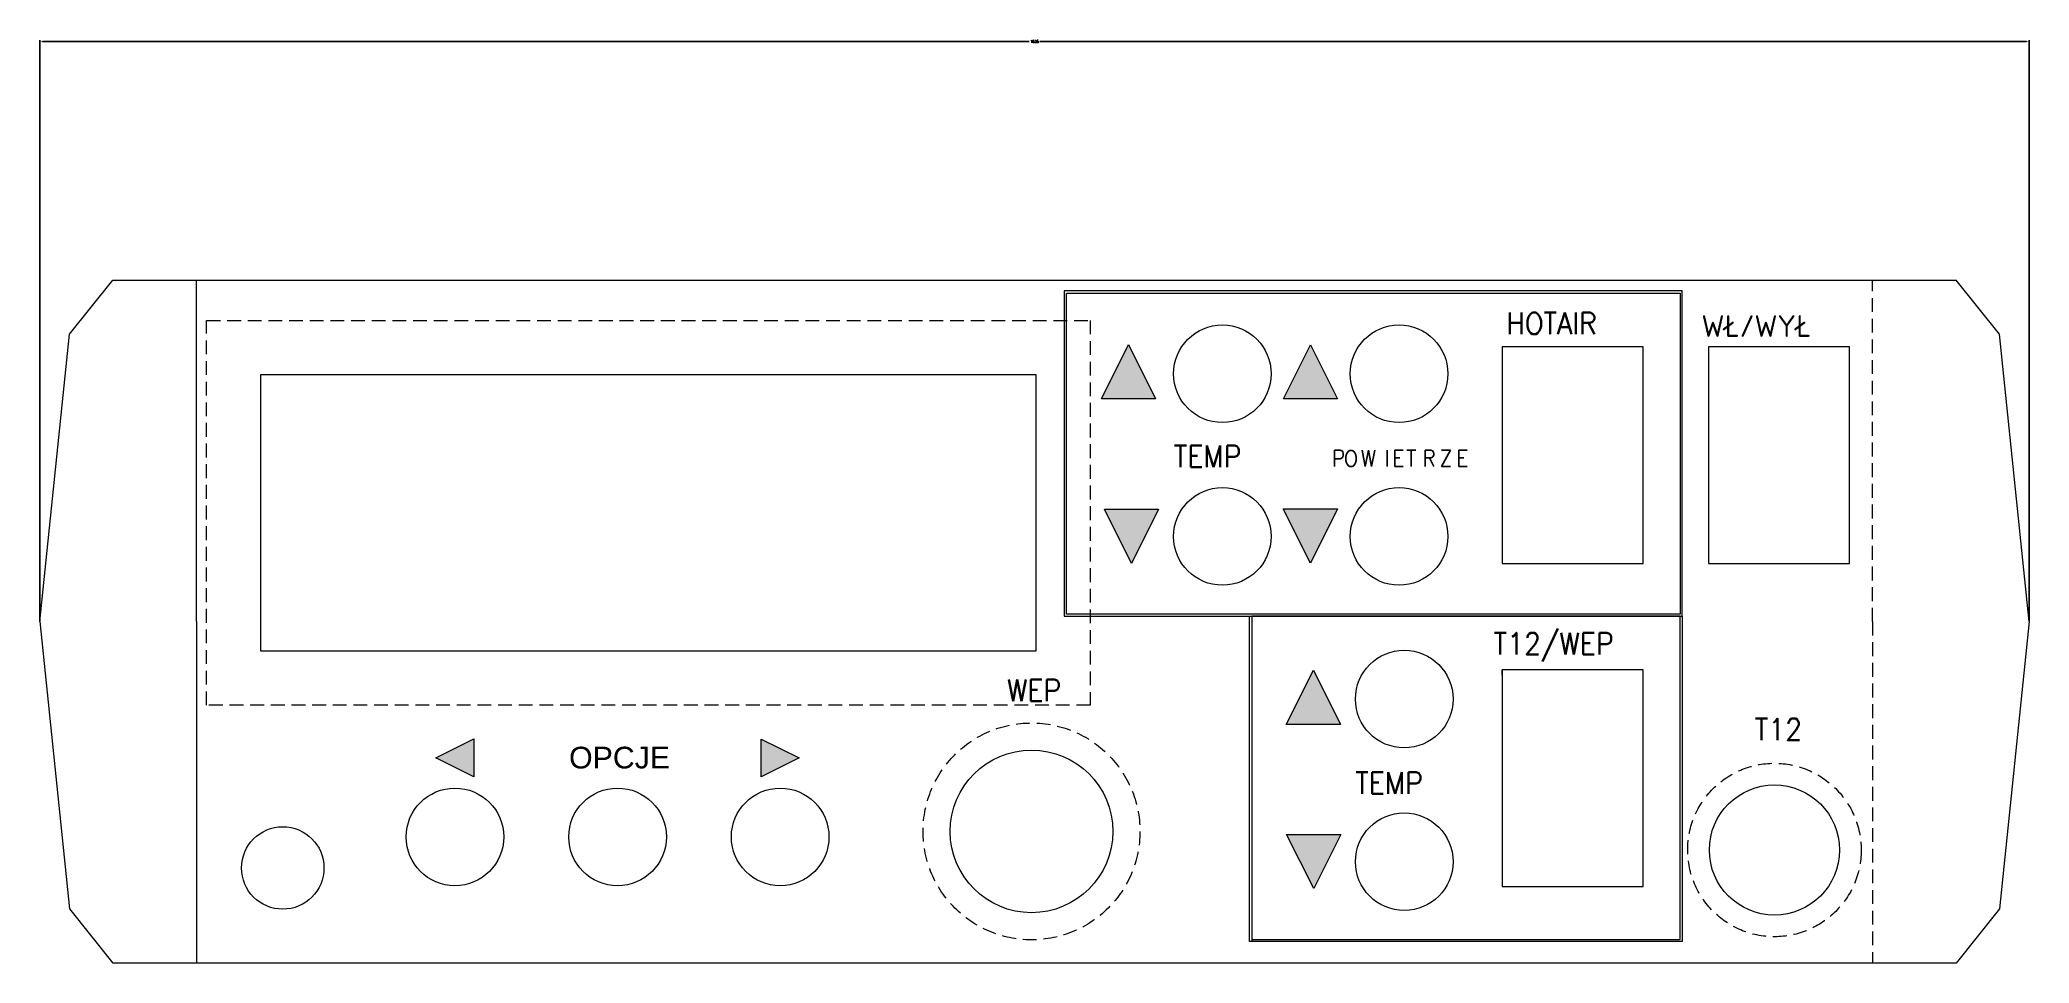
# Model space of a CAD drawing. Extents: x 175 to 2010, y 170 to 1022.
import ezdxf

# ---------------------------------------------------------------- set-up
doc = ezdxf.new("R2010")
doc.units = 0
doc.header["$PDMODE"] = 34
doc.linetypes.add('DASHED', pattern=[19.05, 12.7, -6.35])
doc.layers.get('0').update_dxf_attribs({"lineweight": 0})
doc.layers.add('DIMENSION', color=3, linetype='Continuous', lineweight=25)
doc.styles.get("Standard").update_dxf_attribs({"font": 'standard'})
doc.dimstyles.get("Standard").update_dxf_attribs({"dimscale": 2.5, "dimtxt": 2.5, "dimasz": 2.5, "dimexe": 1.25, "dimexo": 0.625, "dimtad": 0, "dimtoh": 1, "dimcen": 0.09, "dimadec": 0, "dimazin": 0, "dimtfac": 1, "dimtdec": 4, "dimtofl": 0, "dimtmove": 0, "dimatfit": 3, "dimfxl": 1, "dimtolj": 1, "dimtzin": 0, "dimarcsym": 0})

# ---------------------------------------------------------------- blocks, each defined once
blk = doc.blocks.new('textp')
at = {"color": 7, "linetype": 'Continuous', "lineweight": 0, "char_height": 15, "attachment_point": 7}
for s, insert, width in [('P', (0, 0), 8.333333), ('O', (11.192727, -0.13304), 8.333333), ('W', (26.642545, -0.053365), 13.333333), ('E', (55.730827, 0), 6.666667), ('T', (68.544489, -0.050552), 8.333333), ('R', (83.563798, 0), 8.333333), ('Z', (99.460664, 0), 8.333333)]:
    blk.add_mtext(s, dxfattribs=dict(at, insert=insert, width=width))
at = {"color": 7, "linetype": 'Continuous', "lineweight": 0, "insert": (48.560113, 0), "char_height": 15, "attachment_point": 7}
blk.add_mtext('I', dxfattribs=at)
blk = doc.blocks.new('texta')
blk.add_blockref('textp', (0, 0))
at = {"color": 7, "linetype": 'Continuous', "lineweight": 0, "insert": (114.749663, 0), "char_height": 15, "width": 6.666667, "attachment_point": 7}
blk.add_mtext('E', dxfattribs=at)
blk = doc.blocks.new('*D7')
at = {"layer": 'Defpoints', "color": 0}
for p in [(2009.556189, 1020), (174.556189, 485), (2009.556189, 485)]:
    blk.add_point(p, dxfattribs=at)
at = {"layer": 'DIMENSION', "color": 0, "lineweight": -2}
for p, q in [((174.556189, 485.625), (174.556189, 1021.25)), ((177.056189, 1020), (1087.264522, 1020)), ((2007.056189, 1020), (1096.847856, 1020)), ((2009.556189, 485.625), (2009.556189, 1021.25))]:
    blk.add_line(p, q, dxfattribs=at)
at = {"layer": 'DIMENSION', "color": 0}
for points in [[(177.056189, 1020.416667), (177.056189, 1019.583333), (174.556189, 1020)], [(2007.056189, 1019.583333), (2007.056189, 1020.416667), (2009.556189, 1020)]]:
    blk.add_solid(points, dxfattribs=at)
at = {"layer": 'DIMENSION', "color": 0, "insert": (1092.056189, 1020), "char_height": 2.5, "attachment_point": 5}
blk.add_mtext('\\A1;1835', dxfattribs=at)
blk = doc.blocks.new('LCD-new')
at = {"linetype": 'DASHED'}
blk.add_lwpolyline([(328.404499, 741.438795), (1143.404499, 741.438795), (1143.404499, 386.438795), (328.404499, 386.438795)], close=True, dxfattribs=at)
blk.add_lwpolyline([(378.404499, 691.438795), (1093.404499, 691.438795), (1093.404499, 436.438795), (378.404499, 436.438795)], close=True)
blk = doc.blocks.new('GX12')
at = {"linetype": 'DASHED'}
blk.add_circle((1840.559961, 265.438728), 80, dxfattribs=at)
blk.add_circle((1840.559961, 265.438728), 60)
blk = doc.blocks.new('gx16')
at = {"linetype": 'DASHED'}
blk.add_circle((1329.782985, -91.019594), 100, dxfattribs=at)
blk.add_circle((1329.782985, -91.019594), 75)

msp = doc.modelspace()

# ---------------------------------------------------------------- hatches: boundary and pattern name
for points in [[(1153.795, 690.643), (1178.795, 740.643), (1203.795, 690.643)], [(1321.67, 690.435), (1346.67, 740.435), (1371.67, 690.435)], [(1206.491, 588.615), (1181.491, 538.615), (1156.491, 588.615)], [(1371.508, 588.963), (1346.508, 538.963), (1321.508, 588.963)], [(1324.249, 390.177), (1349.249, 440.177), (1374.249, 390.177)], [(574.971, 341.903), (539.974, 359.409), (574.978, 376.903)], [(839.951, 376.747), (875, 359.346), (840.05, 341.748)], [(1374.571, 288.791), (1349.571, 238.791), (1324.571, 288.791)]]:
    msp.add_hatch(color=256).paths.add_polyline_path(points, flags=0)

# ---------------------------------------------------------------- linework, layer by layer
for p, q in [((202.056, 750), (242.056, 800)), ((242.056, 800), (1942.056, 800)), ((319.056, 485), (319.056, 800)), ((1982.056, 750), (1942.056, 800)), ((174.556, 485), (202.056, 750)), ((1153.795, 690.643), (1178.795, 740.643)), ((1178.795, 740.643), (1203.795, 690.643)), ((1321.67, 690.435), (1346.67, 740.435)), ((1346.67, 740.435), (1371.67, 690.435)), ((2009.556, 485), (1982.056, 750)), ((1181.491, 538.615), (1156.491, 588.615)), ((1206.491, 588.615), (1181.491, 538.615)), ((1346.508, 538.963), (1321.508, 588.963)), ((1371.508, 588.963), (1346.508, 538.963)), ((174.556, 485), (202.056, 220)), ((319.056, 485), (319.056, 170)), ((2009.556, 485), (1982.056, 220)), ((1523.345, 435.661), (1523.345, 440.661)), ((1324.249, 390.177), (1349.249, 440.177)), ((1349.249, 440.177), (1374.249, 390.177)), ((539.974, 359.409), (574.978, 376.903)), ((839.951, 376.747), (875, 359.346)), ((574.971, 341.903), (539.974, 359.409)), ((875, 359.346), (840.05, 341.748)), ((1349.571, 238.791), (1324.571, 288.791)), ((1374.571, 288.791), (1349.571, 238.791)), ((202.056, 220), (242.056, 170)), ((1982.056, 220), (1942.056, 170)), ((1292.391, 192), (1292.391, 190)), ((1942.056, 170), (242.056, 170))]:
    msp.add_line(p, q)
at = {"linetype": 'DASHED'}
for q in [(1865.056, 800), (1865.056, 170)]:
    msp.add_line((1865.056, 485), q, dxfattribs=at)
at = {"color": 7, "linetype": 'Continuous', "lineweight": 0}
for p, q in [((1203.795, 690.643), (1153.795, 690.643)), ((1371.67, 690.435), (1321.67, 690.435)), ((1156.491, 588.615), (1206.491, 588.615)), ((1321.508, 588.963), (1371.508, 588.963)), ((1374.249, 390.177), (1324.249, 390.177)), ((574.978, 376.903), (574.971, 341.903)), ((840.05, 341.748), (839.951, 376.747)), ((1324.571, 288.791), (1374.571, 288.791))]:
    msp.add_line(p, q, dxfattribs=at)
for points in [[(1689.556, 790), (1119.556, 790), (1119.556, 490), (1689.556, 490)], [(1121.556, 788), (1687.556, 788), (1687.556, 492), (1121.556, 492)], [(328.404, 741.439), (328.404, 741.439), (328.404, 741.439), (328.404, 741.439)], [(1523.345, 538.615), (1653.345, 538.615), (1653.345, 738.615), (1523.345, 738.615)], [(1713.661, 538.615), (1843.661, 538.615), (1843.661, 738.615), (1713.661, 738.615)], [(1290.391, 490), (1689.556, 490), (1689.556, 190), (1290.391, 190)], [(1687.556, 490), (1292.391, 490), (1292.391, 192), (1687.556, 192)], [(1523.345, 240.661), (1653.345, 240.661), (1653.345, 440.661), (1523.345, 440.661)]]:
    msp.add_lwpolyline(points, close=True)
for centre, radius in [((1265.345, 713.615), 45), ((1428.345, 713.615), 45), ((1265.345, 563.615), 45), ((1428.345, 563.615), 45), ((1433.085, 413.615), 45), ((557.476, 286.482), 45), ((707.476, 286.482), 45), ((857.476, 286.482), 45), ((398.674, 257.841), 38.031), ((1433.085, 263.615), 45)]:
    msp.add_circle(centre, radius)

# ---------------------------------------------------------------- block references
for name, p in [('LCD-new', (0, 21.43)), ('texta', (1366.356, 628.126)), ('gx16', (-240.486, 382.588)), ('GX12', (-66.009, 8.969))]:
    msp.add_blockref(name, p)

# ---------------------------------------------------------------- texts
at = {"char_height": 20, "attachment_point": 1}
for s, insert, width in [('HOTAIR', (1527.233, 770), 91.11111), ('WŁ/WYŁ', (1707.279, 767.632), 113.33333), ('TEMP', (1220.491, 647.356), 64.44444), ('T12/WEP', (1515.462, 474.805), 111.11111), ('T12', (1756.368, 395.63), 37.77778), ('{\\fArial|b0|i0|c0|p34;OPCJE}', (662.766, 369.636), 91.745), ('TEMP', (1387.894, 346.264), 64.44444)]:
    msp.add_mtext(s, dxfattribs=dict(at, insert=insert, width=width))
at = {"linetype": 'DASHED', "insert": (1066.811, 431.78), "char_height": 20, "width": 51.11111, "attachment_point": 1}
msp.add_mtext('WEP', dxfattribs=at)

# ---------------------------------------------------------------- dimensions: what is measured, and where the dimension line sits
at = {"layer": 'DIMENSION'}
dim = msp.add_linear_dim(base=(2009.556, 1020), p1=(174.556, 485), p2=(2009.556, 485), dimstyle='Standard', override={"dimscale": 1, "dimlfac": 1, "dimsah": 1, "dimtolj": 1}, dxfattribs=at)
dim.commit()
dim.dimension.update_dxf_attribs({"geometry": '*D7', "text_midpoint": (1092.056, 1020)})

doc.saveas('drawing.dxf')
